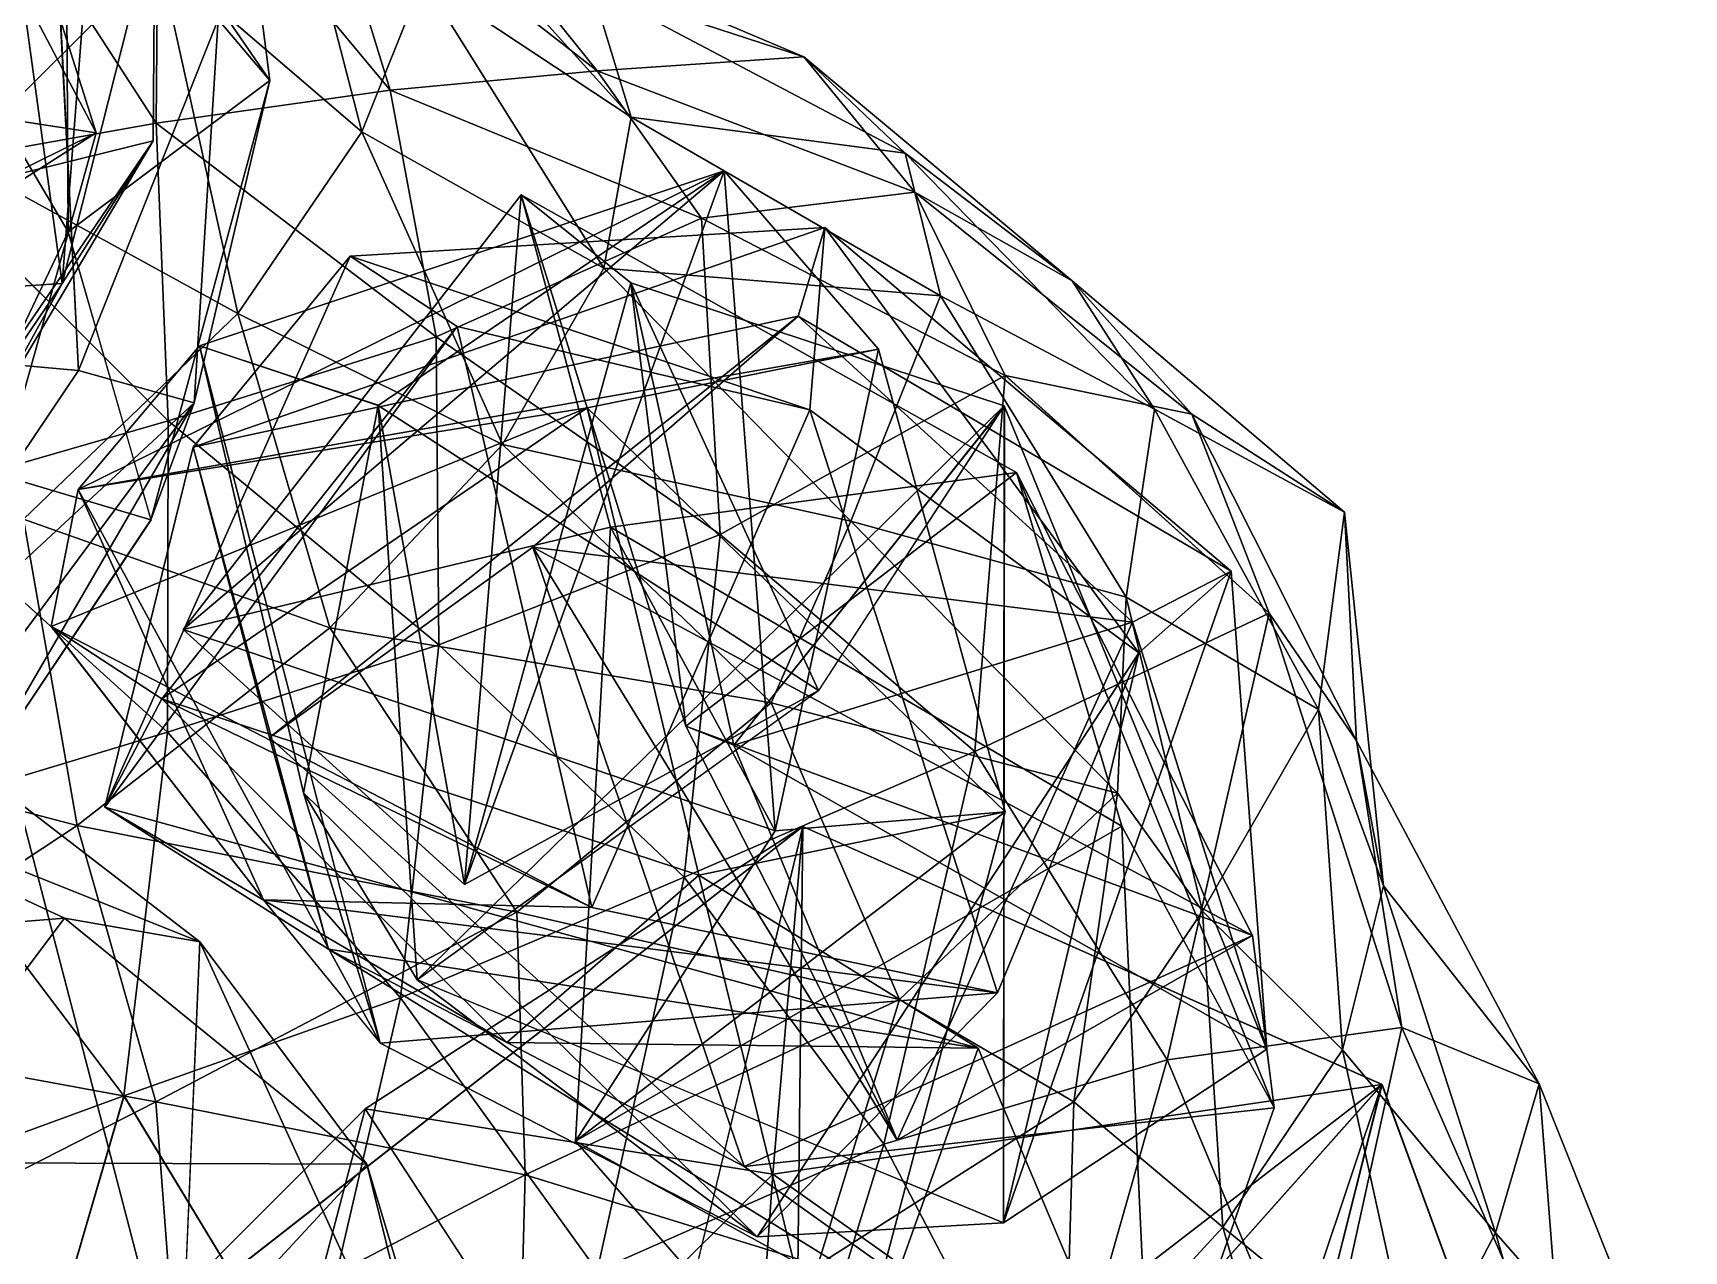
# Model space of a CAD drawing. Header units: metres. Extents: x -17 to 48, y -1 to 120.
# Drawn here: x 10.23 to 17.43, y 13.87 to 19.18 of the extents above; entities that cross this region are included whole.
import ezdxf

# ---------------------------------------------------------------- set-up
doc = ezdxf.new("R2010")
doc.units = ezdxf.units.M

msp = doc.modelspace()

# ---------------------------------------------------------------- linework, layer by layer
for points in [[(10.7788, 19.5038, -12.7508), (9.89406, 18.6265, -14.0214), (9.52728, 20.2991, -14.3151), (9.52738, 20.2992, -14.315)], [(11.663, 18.7458, -10.9038), (10.7788, 19.5038, -12.7508), (11.2715, 20.2619, -11.2894), (11.2716, 20.262, -11.2893)], [(11.9288, 19.4114, -9.46603), (11.663, 18.7458, -10.9038), (11.2715, 20.2619, -11.2894), (11.2716, 20.262, -11.2893)], [(9.70662, 18.5953, 0.589228), (10.7656, 18.7833, -0.424343), (9.8945, 20.1263, -0.518194), (9.8946, 20.1264, -0.518094)], [(10.7656, 18.7833, -0.424343), (10.7769, 20.1389, -1.74137), (9.8945, 20.1263, -0.518194), (9.8946, 20.1264, -0.518094)], [(10.7656, 18.7833, -0.424343), (11.7858, 18.9271, -1.47559), (10.7769, 20.1389, -1.74137), (10.777, 20.139, -1.74127)], [(11.7858, 18.9271, -1.47559), (11.4678, 19.9635, -3.04935), (10.7769, 20.1389, -1.74137), (10.777, 20.139, -1.74127)], [(12.6892, 19.012, -2.61044), (12.1494, 19.6826, -4.5648), (11.4678, 19.9635, -3.04935), (11.4679, 19.9636, -3.04925)], [(11.7858, 18.9271, -1.47559), (12.6892, 19.012, -2.61044), (11.4678, 19.9635, -3.04935), (11.4679, 19.9636, -3.04925)], [(12.8373, 18.8093, -7.60408), (11.9288, 19.4114, -9.46603), (11.8291, 19.9247, -7.97622), (11.8292, 19.9248, -7.97612)], [(12.6657, 19.3749, -6.05764), (12.8373, 18.8093, -7.60408), (11.8291, 19.9247, -7.97622), (11.8292, 19.9248, -7.97612)], [(12.6892, 19.012, -2.61044), (13.5907, 19.0735, -4.08239), (12.1494, 19.6826, -4.5648), (12.1495, 19.6827, -4.5647)], [(13.5907, 19.0735, -4.08239), (12.6657, 19.3749, -6.05764), (12.1494, 19.6826, -4.5648), (12.1495, 19.6827, -4.5647)], [(11.1224, 17.9548, -12.3046), (9.89406, 18.6265, -14.0214), (10.7788, 19.5038, -12.7508), (10.7789, 19.5039, -12.7507)], [(11.663, 18.7458, -10.9038), (11.1224, 17.9548, -12.3046), (10.7788, 19.5038, -12.7508), (10.7789, 19.5039, -12.7507)], [(12.7174, 18.152, -9.04979), (11.663, 18.7458, -10.9038), (11.9288, 19.4114, -9.46603), (11.9289, 19.4115, -9.46593)], [(12.8373, 18.8093, -7.60408), (12.7174, 18.152, -9.04979), (11.9288, 19.4114, -9.46603), (11.9289, 19.4115, -9.46593)], [(14.0319, 18.6527, -5.66017), (12.8373, 18.8093, -7.60408), (12.6657, 19.3749, -6.05764), (12.6658, 19.375, -6.05754)], [(13.5907, 19.0735, -4.08239), (14.0319, 18.6527, -5.66017), (12.6657, 19.3749, -6.05764), (12.6658, 19.375, -6.05754)], [(13.1439, 18.3702, -0.726793), (12.6892, 19.012, -2.61044), (11.7858, 18.9271, -1.47559), (11.7859, 18.9272, -1.47549)], [(14.0744, 18.4836, -1.93019), (13.5907, 19.0735, -4.08239), (12.6892, 19.012, -2.61044), (12.6893, 19.0121, -2.61034)], [(13.1439, 18.3702, -0.726793), (14.0744, 18.4836, -1.93019), (12.6892, 19.012, -2.61044), (12.6893, 19.0121, -2.61034)], [(14.0744, 18.4836, -1.93019), (14.7602, 18.097, -3.57469), (13.5907, 19.0735, -4.08239), (13.5908, 19.0736, -4.08229)], [(14.7602, 18.097, -3.57469), (14.0319, 18.6527, -5.66017), (13.5907, 19.0735, -4.08239), (13.5908, 19.0736, -4.08229)], [(11.9866, 17.8529, 0.081924), (11.7858, 18.9271, -1.47559), (10.7656, 18.7833, -0.424343), (10.7657, 18.7834, -0.424243)], [(11.9866, 17.8529, 0.081924), (13.1439, 18.3702, -0.726793), (11.7858, 18.9271, -1.47559), (11.7859, 18.9272, -1.47549)], [(14.1857, 18.0309, -7.29893), (12.7174, 18.152, -9.04979), (12.8373, 18.8093, -7.60408), (12.8374, 18.8094, -7.60398)], [(14.0319, 18.6527, -5.66017), (14.1857, 18.0309, -7.29893), (12.8373, 18.8093, -7.60408), (12.8374, 18.8094, -7.60398)], [(10.8179, 17.4859, 0.930137), (10.7656, 18.7833, -0.424343), (9.70662, 18.5953, 0.589228), (9.70672, 18.5954, 0.589328)], [(10.8179, 17.4859, 0.930137), (11.9866, 17.8529, 0.081924), (10.7656, 18.7833, -0.424343), (10.7657, 18.7834, -0.424243)], [(12.2766, 17.3829, -10.4254), (11.1224, 17.9548, -12.3046), (11.663, 18.7458, -10.9038), (11.6631, 18.7459, -10.9037)], [(12.7174, 18.152, -9.04979), (12.2766, 17.3829, -10.4254), (11.663, 18.7458, -10.9038), (11.6631, 18.7459, -10.9037)], [(15.1193, 17.5371, -5.21046), (14.1857, 18.0309, -7.29893), (14.0319, 18.6527, -5.66017), (14.032, 18.6528, -5.66007)], [(14.7602, 18.097, -3.57469), (15.1193, 17.5371, -5.21046), (14.0319, 18.6527, -5.66017), (14.032, 18.6528, -5.66007)], [(9.6784, 17.1578, 1.79391), (10.8179, 17.4859, 0.930137), (9.70662, 18.5953, 0.589228), (9.70672, 18.5954, 0.589328)], [(11.1224, 17.9548, -12.3046), (10.1865, 17.0574, -13.4926), (9.89406, 18.6265, -14.0214), (9.89416, 18.6266, -14.0213)], [(14.4684, 17.6846, 0.058033), (14.0744, 18.4836, -1.93019), (13.1439, 18.3702, -0.726793), (13.144, 18.3703, -0.726693)], [(15.2816, 17.5149, -1.30275), (14.7602, 18.097, -3.57469), (14.0744, 18.4836, -1.93019), (14.0745, 18.4837, -1.93009)], [(14.4684, 17.6846, 0.058033), (15.2816, 17.5149, -1.30275), (14.0744, 18.4836, -1.93019), (14.0745, 18.4837, -1.93009)], [(13.2258, 16.991, 0.724218), (13.1439, 18.3702, -0.726793), (11.9866, 17.8529, 0.081924), (11.9867, 17.853, 0.082024)], [(13.2258, 16.991, 0.724218), (14.4684, 17.6846, 0.058033), (13.1439, 18.3702, -0.726793), (13.144, 18.3703, -0.726693)], [(13.7949, 17.049, -8.74374), (12.2766, 17.3829, -10.4254), (12.7174, 18.152, -9.04979), (12.7175, 18.1521, -9.04969)], [(14.1857, 18.0309, -7.29893), (13.7949, 17.049, -8.74374), (12.7174, 18.152, -9.04979), (12.7175, 18.1521, -9.04969)], [(15.2816, 17.5149, -1.30275), (15.9486, 17.0884, -3.00417), (14.7602, 18.097, -3.57469), (14.7603, 18.0971, -3.57459)], [(15.9486, 17.0884, -3.00417), (15.1193, 17.5371, -5.21046), (14.7602, 18.097, -3.57469), (14.7603, 18.0971, -3.57459)], [(14.9965, 16.7173, -6.84039), (13.7949, 17.049, -8.74374), (14.1857, 18.0309, -7.29893), (14.1858, 18.031, -7.29883)], [(15.1193, 17.5371, -5.21046), (14.9965, 16.7173, -6.84039), (14.1857, 18.0309, -7.29893), (14.1858, 18.031, -7.29883)], [(11.5236, 16.5836, -11.6881), (10.1865, 17.0574, -13.4926), (11.1224, 17.9548, -12.3046), (11.1225, 17.9549, -12.3045)], [(12.2766, 17.3829, -10.4254), (11.5236, 16.5836, -11.6881), (11.1224, 17.9548, -12.3046), (11.1225, 17.9549, -12.3045)], [(11.9983, 16.5097, 1.44702), (11.9866, 17.8529, 0.081924), (10.8179, 17.4859, 0.930137), (10.818, 17.486, 0.930237)], [(11.9983, 16.5097, 1.44702), (13.2258, 16.991, 0.724218), (11.9866, 17.8529, 0.081924), (11.9867, 17.853, 0.082024)], [(14.3357, 16.0453, 1.50164), (14.4684, 17.6846, 0.058033), (13.2258, 16.991, 0.724218), (13.2259, 16.9911, 0.724318)], [(14.3357, 16.0453, 1.50164), (15.6195, 16.6474, 0.802477), (14.4684, 17.6846, 0.058033), (14.4685, 17.6847, 0.058133)], [(15.6195, 16.6474, 0.802477), (15.2816, 17.5149, -1.30275), (14.4684, 17.6846, 0.058033), (14.4685, 17.6847, 0.058133)], [(15.8346, 16.2275, -4.68083), (14.9965, 16.7173, -6.84039), (15.1193, 17.5371, -5.21046), (15.1194, 17.5372, -5.21036)], [(15.9486, 17.0884, -3.00417), (15.8346, 16.2275, -4.68083), (15.1193, 17.5371, -5.21046), (15.1194, 17.5372, -5.21036)], [(16.001, 16.0911, -0.799874), (15.9486, 17.0884, -3.00417), (15.2816, 17.5149, -1.30275), (15.2817, 17.515, -1.30265)], [(15.6195, 16.6474, 0.802477), (16.001, 16.0911, -0.799874), (15.2816, 17.5149, -1.30275), (15.2817, 17.515, -1.30265)], [(10.8155, 16.1299, 2.21005), (10.8179, 17.4859, 0.930137), (9.6784, 17.1578, 1.79391), (9.6785, 17.1579, 1.79401)], [(10.8155, 16.1299, 2.21005), (11.9983, 16.5097, 1.44702), (10.8179, 17.4859, 0.930137), (10.818, 17.486, 0.930237)], [(13.4482, 16.2577, -10.2971), (11.5236, 16.5836, -11.6881), (12.2766, 17.3829, -10.4254), (12.2767, 17.383, -10.4253)], [(13.7949, 17.049, -8.74374), (13.4482, 16.2577, -10.2971), (12.2766, 17.3829, -10.4254), (12.2767, 17.383, -10.4253)], [(9.68217, 15.7874, 3.07765), (10.8155, 16.1299, 2.21005), (9.6784, 17.1578, 1.79391), (9.6785, 17.1579, 1.79401)], [(16.118, 15.4602, -2.52896), (15.8346, 16.2275, -4.68083), (15.9486, 17.0884, -3.00417), (15.9487, 17.0885, -3.00407)], [(16.001, 16.0911, -0.799874), (16.118, 15.4602, -2.52896), (15.9486, 17.0884, -3.00417), (15.9487, 17.0885, -3.00407)], [(10.4208, 15.7219, -12.7226), (8.92521, 16.1127, -14.4085), (10.1865, 17.0574, -13.4926), (10.1866, 17.0575, -13.4925)], [(11.5236, 16.5836, -11.6881), (10.4208, 15.7219, -12.7226), (10.1865, 17.0574, -13.4926), (10.1866, 17.0575, -13.4925)], [(14.958, 15.8641, -8.33203), (13.4482, 16.2577, -10.2971), (13.7949, 17.049, -8.74374), (13.795, 17.0491, -8.74364)], [(14.9965, 16.7173, -6.84039), (14.958, 15.8641, -8.33203), (13.7949, 17.049, -8.74374), (13.795, 17.0491, -8.74364)], [(13.0686, 15.4969, 2.11542), (13.2258, 16.991, 0.724218), (11.9983, 16.5097, 1.44702), (11.9984, 16.5098, 1.44712)], [(13.0686, 15.4969, 2.11542), (14.3357, 16.0453, 1.50164), (13.2258, 16.991, 0.724218), (13.2259, 16.9911, 0.724318)], [(15.3293, 15.3489, -6.20061), (14.958, 15.8641, -8.33203), (14.9965, 16.7173, -6.84039), (14.9966, 16.7174, -6.84029)], [(15.8346, 16.2275, -4.68083), (15.3293, 15.3489, -6.20061), (14.9965, 16.7173, -6.84039), (14.9966, 16.7174, -6.84029)], [(15.1749, 14.7008, 2.07052), (15.6195, 16.6474, 0.802477), (14.3357, 16.0453, 1.50164), (14.3358, 16.0454, 1.50174)], [(15.1749, 14.7008, 2.07052), (16.1985, 14.8416, 0.980667), (15.6195, 16.6474, 0.802477), (15.6196, 16.6475, 0.802577)], [(16.1985, 14.8416, 0.980667), (16.001, 16.0911, -0.799874), (15.6195, 16.6474, 0.802477), (15.6196, 16.6475, 0.802577)], [(12.3386, 15.3441, -11.3761), (10.4208, 15.7219, -12.7226), (11.5236, 16.5836, -11.6881), (11.5237, 16.5837, -11.688)], [(13.4482, 16.2577, -10.2971), (12.3386, 15.3441, -11.3761), (11.5236, 16.5836, -11.6881), (11.5237, 16.5837, -11.688)], [(11.8316, 14.9716, 2.59053), (11.9983, 16.5097, 1.44702), (10.8155, 16.1299, 2.21005), (10.8156, 16.13, 2.21015)], [(11.8316, 14.9716, 2.59053), (13.0686, 15.4969, 2.11542), (11.9983, 16.5097, 1.44702), (11.9984, 16.5098, 1.44712)], [(14.0072, 14.9638, -9.72494), (12.3386, 15.3441, -11.3761), (13.4482, 16.2577, -10.2971), (13.4483, 16.2578, -10.297)], [(14.958, 15.8641, -8.33203), (14.0072, 14.9638, -9.72494), (13.4482, 16.2577, -10.2971), (13.4483, 16.2578, -10.297)], [(15.939, 14.745, -4.06828), (15.3293, 15.3489, -6.20061), (15.8346, 16.2275, -4.68083), (15.8347, 16.2276, -4.68073)], [(16.118, 15.4602, -2.52896), (15.939, 14.745, -4.06828), (15.8346, 16.2275, -4.68083), (15.8347, 16.2276, -4.68073)], [(10.6254, 14.5445, 3.18277), (10.8155, 16.1299, 2.21005), (9.68217, 15.7874, 3.07765), (9.68227, 15.7875, 3.07775)], [(10.6254, 14.5445, 3.18277), (11.8316, 14.9716, 2.59053), (10.8155, 16.1299, 2.21005), (10.8156, 16.13, 2.21015)], [(10.4208, 15.7219, -12.7226), (9.0676, 14.8301, -13.4667), (8.92521, 16.1127, -14.4085), (8.92531, 16.1128, -14.4084)], [(16.797, 14.5968, -0.391529), (16.118, 15.4602, -2.52896), (16.001, 16.0911, -0.799874), (16.0011, 16.0912, -0.799774)], [(16.1985, 14.8416, 0.980667), (16.797, 14.5968, -0.391529), (16.001, 16.0911, -0.799874), (16.0011, 16.0912, -0.799774)], [(13.9394, 14.3337, 2.85389), (14.3357, 16.0453, 1.50164), (13.0686, 15.4969, 2.11542), (13.0687, 15.497, 2.11552)], [(13.9394, 14.3337, 2.85389), (15.1749, 14.7008, 2.07052), (14.3357, 16.0453, 1.50164), (14.3358, 16.0454, 1.50174)], [(14.7677, 14.5182, -7.5471), (14.0072, 14.9638, -9.72494), (14.958, 15.8641, -8.33203), (14.9581, 15.8642, -8.33193)], [(15.3293, 15.3489, -6.20061), (14.7677, 14.5182, -7.5471), (14.958, 15.8641, -8.33203), (14.9581, 15.8642, -8.33193)], [(9.37962, 14.0888, 3.91064), (10.6254, 14.5445, 3.18277), (9.68217, 15.7874, 3.07765), (9.68227, 15.7875, 3.07775)], [(10.7646, 14.5178, -11.9245), (9.0676, 14.8301, -13.4667), (10.4208, 15.7219, -12.7226), (10.4209, 15.722, -12.7225)], [(12.3386, 15.3441, -11.3761), (10.7646, 14.5178, -11.9245), (10.4208, 15.7219, -12.7226), (10.4209, 15.722, -12.7225)], [(12.6883, 13.7818, 3.18352), (13.0686, 15.4969, 2.11542), (11.8316, 14.9716, 2.59053), (11.8317, 14.9717, 2.59063)], [(12.6883, 13.7818, 3.18352), (13.9394, 14.3337, 2.85389), (13.0686, 15.4969, 2.11542), (13.0687, 15.497, 2.11552)], [(16.6063, 13.9472, -2.05341), (15.939, 14.745, -4.06828), (16.118, 15.4602, -2.52896), (16.1181, 15.4603, -2.52886)], [(16.797, 14.5968, -0.391529), (16.6063, 13.9472, -2.05341), (16.118, 15.4602, -2.52896), (16.1181, 15.4603, -2.52886)], [(12.3755, 14.1994, -10.3462), (10.7646, 14.5178, -11.9245), (12.3386, 15.3441, -11.3761), (12.3387, 15.3442, -11.376)], [(14.0072, 14.9638, -9.72494), (12.3755, 14.1994, -10.3462), (12.3386, 15.3441, -11.3761), (12.3387, 15.3442, -11.376)], [(15.417, 13.9715, -5.54286), (14.7677, 14.5182, -7.5471), (15.3293, 15.3489, -6.20061), (15.3294, 15.349, -6.20051)], [(15.939, 14.745, -4.06828), (15.417, 13.9715, -5.54286), (15.3293, 15.3489, -6.20061), (15.3294, 15.349, -6.20051)], [(11.426, 13.2225, 3.36676), (11.8316, 14.9716, 2.59053), (10.6254, 14.5445, 3.18277), (10.6255, 14.5446, 3.18287)], [(11.426, 13.2225, 3.36676), (12.6883, 13.7818, 3.18352), (11.8316, 14.9716, 2.59053), (11.8317, 14.9717, 2.59063)], [(13.652, 13.8066, -8.59914), (12.3755, 14.1994, -10.3462), (14.0072, 14.9638, -9.72494), (14.0073, 14.9639, -9.72484)], [(14.7677, 14.5182, -7.5471), (13.652, 13.8066, -8.59914), (14.0072, 14.9638, -9.72494), (14.0073, 14.9639, -9.72484)], [(15.8254, 13.1482, 2.46359), (16.1985, 14.8416, 0.980667), (15.1749, 14.7008, 2.07052), (15.175, 14.7009, 2.07062)], [(15.8254, 13.1482, 2.46359), (16.9034, 13.2291, 1.38883), (16.1985, 14.8416, 0.980667), (16.1986, 14.8417, 0.980767)], [(16.9034, 13.2291, 1.38883), (16.797, 14.5968, -0.391529), (16.1985, 14.8416, 0.980667), (16.1986, 14.8417, 0.980767)], [(10.7646, 14.5178, -11.9245), (9.21856, 13.7301, -12.4059), (9.0676, 14.8301, -13.4667), (9.0677, 14.8302, -13.4666)], [(14.6724, 12.9334, 3.38673), (15.1749, 14.7008, 2.07052), (13.9394, 14.3337, 2.85389), (13.9395, 14.3338, 2.85399)], [(14.6724, 12.9334, 3.38673), (15.8254, 13.1482, 2.46359), (15.1749, 14.7008, 2.07052), (15.175, 14.7009, 2.07062)], [(16.2602, 13.2843, -3.59743), (15.417, 13.9715, -5.54286), (15.939, 14.745, -4.06828), (15.9391, 14.7451, -4.06818)], [(16.6063, 13.9472, -2.05341), (16.2602, 13.2843, -3.59743), (15.939, 14.745, -4.06828), (15.9391, 14.7451, -4.06818)], [(10.0978, 12.7369, 3.62072), (10.6254, 14.5445, 3.18277), (9.37962, 14.0888, 3.91064), (9.37972, 14.0889, 3.91074)], [(10.0978, 12.7369, 3.62072), (11.426, 13.2225, 3.36676), (10.6254, 14.5445, 3.18277), (10.6255, 14.5446, 3.18287)], [(17.4286, 13.016, 0.008934), (16.6063, 13.9472, -2.05341), (16.797, 14.5968, -0.391529), (16.7971, 14.5969, -0.391429)], [(16.9034, 13.2291, 1.38883), (17.4286, 13.016, 0.008934), (16.797, 14.5968, -0.391529), (16.7971, 14.5969, -0.391429)], [(10.8481, 13.4021, -10.9087), (9.21856, 13.7301, -12.4059), (10.7646, 14.5178, -11.9245), (10.7647, 14.5179, -11.9244)], [(12.3755, 14.1994, -10.3462), (10.8481, 13.4021, -10.9087), (10.7646, 14.5178, -11.9245), (10.7647, 14.5179, -11.9244)], [(14.7293, 13.2237, -6.80813), (13.652, 13.8066, -8.59914), (14.7677, 14.5182, -7.5471), (14.7678, 14.5183, -7.547)], [(15.417, 13.9715, -5.54286), (14.7293, 13.2237, -6.80813), (14.7677, 14.5182, -7.5471), (14.7678, 14.5183, -7.547)], [(13.3732, 12.5037, 3.91845), (13.9394, 14.3337, 2.85389), (12.6883, 13.7818, 3.18352), (12.6884, 13.7819, 3.18362)], [(13.3732, 12.5037, 3.91845), (14.6724, 12.9334, 3.38673), (13.9394, 14.3337, 2.85389), (13.9395, 14.3338, 2.85399)], [(12.3429, 12.9894, -9.3896), (10.8481, 13.4021, -10.9087), (12.3755, 14.1994, -10.3462), (12.3756, 14.1995, -10.3461)], [(13.652, 13.8066, -8.59914), (12.3429, 12.9894, -9.3896), (12.3755, 14.1994, -10.3462), (12.3756, 14.1995, -10.3461)], [(15.8197, 12.5839, -5.09859), (14.7293, 13.2237, -6.80813), (15.417, 13.9715, -5.54286), (15.4171, 13.9716, -5.54276)], [(16.2602, 13.2843, -3.59743), (15.8197, 12.5839, -5.09859), (15.417, 13.9715, -5.54286), (15.4171, 13.9716, -5.54276)], [(17.0428, 12.4488, -1.67836), (16.2602, 13.2843, -3.59743), (16.6063, 13.9472, -2.05341), (16.6064, 13.9473, -2.05331)], [(17.4286, 13.016, 0.008934), (17.0428, 12.4488, -1.67836), (16.6063, 13.9472, -2.05341), (16.6064, 13.9473, -2.05331)]]:
    msp.add_3dface(points)
at = {"layer": '11'}
for points in [[(11.0778, 20.3995, -9.73682), (11.2614, 18.9697, -10.2764), (10.3707, 20.2676, -12.1441), (10.3708, 20.2677, -12.144)], [(11.0778, 20.3995, -9.73682), (11.0359, 19.2352, -8.56745), (11.2614, 18.9697, -10.2764), (11.2615, 18.9698, -10.2763)], [(10.3823, 18.3098, -12.4803), (9.66432, 19.5277, -13.3874), (10.3707, 20.2676, -12.1441), (10.3708, 20.2677, -12.144)], [(10.3823, 18.3098, -12.4803), (10.3707, 20.2676, -12.1441), (11.2614, 18.9697, -10.2764), (11.2615, 18.9698, -10.2763)], [(8.3808, 18.5104, -5.94208), (10.3274, 19.646, -7.04407), (8.8545, 19.7153, -5.63206), (8.8546, 19.7154, -5.63196)], [(8.3808, 18.5104, -5.94208), (9.67702, 17.7729, -6.90415), (10.3274, 19.646, -7.04407), (10.3275, 19.6461, -7.04397)], [(10.4266, 17.706, -7.85002), (10.3274, 19.646, -7.04407), (9.67702, 17.7729, -6.90415), (9.67712, 17.773, -6.90405)], [(10.4266, 17.706, -7.85002), (11.0359, 19.2352, -8.56745), (10.3274, 19.646, -7.04407), (10.3275, 19.6461, -7.04397)], [(10.3823, 18.3098, -12.4803), (9.90242, 17.3049, -13.0526), (9.66432, 19.5277, -13.3874), (9.66442, 19.5278, -13.3873)], [(10.4266, 17.706, -7.85002), (10.9318, 17.5644, -9.55797), (11.0359, 19.2352, -8.56745), (11.036, 19.2353, -8.56735)], [(10.9318, 17.5644, -9.55797), (11.2614, 18.9697, -10.2764), (11.0359, 19.2352, -8.56745), (11.036, 19.2353, -8.56735)], [(10.3823, 18.3098, -12.4803), (11.2614, 18.9697, -10.2764), (10.7431, 17.0547, -11.1302), (10.7432, 17.0548, -11.1301)], [(10.9318, 17.5644, -9.55797), (10.7431, 17.0547, -11.1302), (11.2614, 18.9697, -10.2764), (11.2615, 18.9698, -10.2763)], [(10.3823, 18.3098, -12.4803), (10.7431, 17.0547, -11.1302), (9.90242, 17.3049, -13.0526), (9.90252, 17.305, -13.0525)], [(9.33939, 16.0899, -8.22787), (10.4266, 17.706, -7.85002), (9.67702, 17.7729, -6.90415), (9.67712, 17.773, -6.90405)], [(9.33939, 16.0899, -8.22787), (10.9318, 17.5644, -9.55797), (10.4266, 17.706, -7.85002), (10.4267, 17.7061, -7.84992)], [(9.33939, 16.0899, -8.22787), (9.52893, 15.676, -9.20907), (10.9318, 17.5644, -9.55797), (10.9319, 17.5645, -9.55787)], [(9.90391, 15.7975, -10.9623), (10.9318, 17.5644, -9.55797), (9.52893, 15.676, -9.20907), (9.52903, 15.6761, -9.20897)], [(9.90391, 15.7975, -10.9623), (10.7431, 17.0547, -11.1302), (10.9318, 17.5644, -9.55797), (10.9319, 17.5645, -9.55787)], [(9.90391, 15.7975, -10.9623), (9.90242, 17.3049, -13.0526), (10.7431, 17.0547, -11.1302), (10.7432, 17.0548, -11.1301)]]:
    msp.add_3dface(points, dxfattribs=at)
at = {"layer": '16'}
for points in [[(10.3551, 18.0844, -3.71195), (10.5538, 20.6336, -3.91515), (10.1904, 19.2934, -2.20277), (10.1905, 19.2935, -2.20267)], [(10.7598, 19.6811, -4.84972), (10.5538, 20.6336, -3.91515), (10.3551, 18.0844, -3.71195), (10.3552, 18.0845, -3.71185)], [(10.7598, 19.6811, -4.84972), (8.3972, 18.1277, -5.46185), (9.13164, 20.3395, -4.94286), (9.13174, 20.3396, -4.94276)], [(10.5038, 18.7423, -3.26428), (8.87711, 17.9378, -5.34782), (9.73215, 20.2041, -4.27064), (9.73225, 20.2042, -4.27054)], [(10.5038, 18.7423, -3.26428), (9.73215, 20.2041, -4.27064), (10.1439, 19.8803, -2.69185), (10.144, 19.8804, -2.69175)], [(10.5038, 18.7423, -3.26428), (10.1439, 19.8803, -2.69185), (8.04375, 19.1181, -2.41085), (8.04385, 19.1182, -2.41075)], [(10.7598, 19.6811, -4.84972), (10.7523, 18.7066, -5.61856), (8.3972, 18.1277, -5.46185), (8.3973, 18.1278, -5.46175)], [(10.7598, 19.6811, -4.84972), (10.3551, 18.0844, -3.71195), (10.7523, 18.7066, -5.61856), (10.7524, 18.7067, -5.61846)], [(10.3551, 18.0844, -3.71195), (10.1904, 19.2934, -2.20277), (9.22582, 18.0122, -2.15977), (9.22592, 18.0123, -2.15967)], [(10.5038, 18.7423, -3.26428), (8.04375, 19.1181, -2.41085), (9.40276, 18.042, -1.67247), (9.40286, 18.0421, -1.67237)], [(10.5038, 18.7423, -3.26428), (10.1584, 17.5009, -3.41541), (8.87711, 17.9378, -5.34782), (8.87721, 17.9379, -5.34772)], [(10.5038, 18.7423, -3.26428), (9.40276, 18.042, -1.67247), (10.1584, 17.5009, -3.41541), (10.1585, 17.501, -3.41531)], [(8.3972, 18.1277, -5.46185), (10.7523, 18.7066, -5.61856), (9.63019, 17.0597, -4.61809), (9.63029, 17.0598, -4.61799)], [(9.97086, 17.3896, -6.20394), (9.63019, 17.0597, -4.61809), (10.7523, 18.7066, -5.61856), (10.7524, 18.7067, -5.61846)], [(10.3551, 18.0844, -3.71195), (9.97086, 17.3896, -6.20394), (10.7523, 18.7066, -5.61856), (10.7524, 18.7067, -5.61846)], [(10.3551, 18.0844, -3.71195), (9.22582, 18.0122, -2.15977), (9.50193, 16.8255, -4.02938), (9.50203, 16.8256, -4.02928)], [(10.3551, 18.0844, -3.71195), (9.50193, 16.8255, -4.02938), (9.97086, 17.3896, -6.20394), (9.97096, 17.3897, -6.20384)]]:
    msp.add_3dface(points, dxfattribs=at)
at = {"layer": '23'}
for points in [[(10.3662, 15.3182, -7.41839), (7.76933, 15.1098, -8.03022), (8.43568, 16.2229, -4.9005), (8.43578, 16.223, -4.9004)], [(10.9566, 15.216, -4.6867), (8.43568, 16.2229, -4.9005), (10.1658, 15.8247, -2.97571), (10.1659, 15.8248, -2.97561)], [(10.3662, 15.3182, -7.41839), (8.43568, 16.2229, -4.9005), (10.9566, 15.216, -4.6867), (10.9567, 15.2161, -4.6866)], [(10.8681, 13.1296, -3.22852), (10.1658, 15.8247, -2.97571), (7.98926, 13.9363, -2.62825), (7.98936, 13.9364, -2.62815)], [(10.9566, 15.216, -4.6867), (10.1658, 15.8247, -2.97571), (10.8681, 13.1296, -3.22852), (10.8682, 13.1297, -3.22842)], [(10.3662, 15.3182, -7.41839), (9.56388, 14.2541, -9.47892), (7.76933, 15.1098, -8.03022), (7.76943, 15.1099, -8.03012)], [(10.3662, 15.3182, -7.41839), (11.6845, 14.2458, -7.03383), (9.56388, 14.2541, -9.47892), (9.56398, 14.2542, -9.47882)], [(10.3662, 15.3182, -7.41839), (10.9566, 15.216, -4.6867), (11.6845, 14.2458, -7.03383), (11.6846, 14.2459, -7.03373)], [(10.9566, 15.216, -4.6867), (10.8681, 13.1296, -3.22852), (12.2336, 12.4213, -5.29288), (12.2337, 12.4214, -5.29278)], [(10.9566, 15.216, -4.6867), (12.2336, 12.4213, -5.29288), (11.6845, 14.2458, -7.03383), (11.6846, 14.2459, -7.03373)], [(10.2668, 12.7154, -10.0123), (7.77332, 12.7462, -10.4597), (9.56388, 14.2541, -9.47892), (9.56398, 14.2542, -9.47882)], [(10.2668, 12.7154, -10.0123), (9.56388, 14.2541, -9.47892), (11.6845, 14.2458, -7.03383), (11.6846, 14.2459, -7.03373)], [(10.2668, 12.7154, -10.0123), (11.6845, 14.2458, -7.03383), (12.217, 12.0923, -7.84654), (12.2171, 12.0924, -7.84644)], [(12.217, 12.0923, -7.84654), (11.6845, 14.2458, -7.03383), (12.2336, 12.4213, -5.29288), (12.2337, 12.4214, -5.29278)], [(7.92477, 10.9987, -2.58326), (10.366, 11.4349, -3.17489), (7.98926, 13.9363, -2.62825), (7.98936, 13.9364, -2.62815)], [(10.8681, 13.1296, -3.22852), (7.98926, 13.9363, -2.62825), (10.366, 11.4349, -3.17489), (10.3661, 11.435, -3.17479)]]:
    msp.add_3dface(points, dxfattribs=at)
at = {"layer": '24'}
for points in [[(13.9159, 17.7994, -6.50643), (10.4251, 17.187, -6.30073), (13.2433, 18.5755, -5.05536), (13.2434, 18.5756, -5.05526)], [(10.9543, 17.8135, -4.69996), (13.2433, 18.5755, -5.05536), (10.4251, 17.187, -6.30073), (10.4252, 17.1871, -6.30063)], [(10.8832, 16.5764, -4.63574), (13.4648, 15.6998, -5.04539), (13.2433, 18.5755, -5.05536), (13.2434, 18.5756, -5.05526)], [(10.8832, 16.5764, -4.63574), (13.2433, 18.5755, -5.05536), (12.1099, 15.4656, -3.91021), (12.11, 15.4657, -3.91011)], [(10.9543, 17.8135, -4.69996), (11.7335, 17.5539, -2.77454), (13.2433, 18.5755, -5.05536), (13.2434, 18.5756, -5.05526)], [(11.7335, 17.5539, -2.77454), (12.1099, 15.4656, -3.91021), (13.2433, 18.5755, -5.05536), (13.2434, 18.5756, -5.05526)], [(13.9159, 17.7994, -6.50643), (13.2433, 18.5755, -5.05536), (13.4648, 15.6998, -5.04539), (13.4649, 15.6999, -5.04529)], [(10.8832, 16.5764, -4.63574), (12.1099, 15.4656, -3.91021), (12.3579, 18.4711, -3.67639), (12.358, 18.4712, -3.67629)], [(12.7466, 17.0222, -6.4255), (10.8832, 16.5764, -4.63574), (12.3579, 18.4711, -3.67639), (12.358, 18.4712, -3.67629)], [(12.3579, 18.4711, -3.67639), (12.1099, 15.4656, -3.91021), (12.8363, 18.088, -1.38699), (12.8364, 18.0881, -1.38689)], [(13.0762, 16.1557, -3.00465), (14.5183, 17.2616, -4.50149), (12.3579, 18.4711, -3.67639), (12.358, 18.4712, -3.67629)], [(13.0762, 16.1557, -3.00465), (12.3579, 18.4711, -3.67639), (12.8363, 18.088, -1.38699), (12.8364, 18.0881, -1.38689)], [(12.7466, 17.0222, -6.4255), (12.3579, 18.4711, -3.67639), (14.5183, 17.2616, -4.50149), (14.5184, 17.2617, -4.50139)], [(11.6122, 18.2043, -5.49549), (10.9265, 17.3715, -3.97376), (13.682, 18.3295, -3.90227), (13.6821, 18.3296, -3.90217)], [(13.5657, 17.9424, -1.50442), (13.682, 18.3295, -3.90227), (10.9265, 17.3715, -3.97376), (10.9266, 17.3716, -3.97366)], [(11.6122, 18.2043, -5.49549), (13.682, 18.3295, -3.90227), (13.6169, 17.5343, -6.98946), (13.617, 17.5344, -6.98936)], [(13.5657, 17.9424, -1.50442), (15.4538, 16.8305, -2.83064), (13.682, 18.3295, -3.90227), (13.6821, 18.3296, -3.90217)], [(15.0516, 16.4754, -5.0864), (13.6169, 17.5343, -6.98946), (13.682, 18.3295, -3.90227), (13.6821, 18.3296, -3.90217)], [(15.0516, 16.4754, -5.0864), (13.682, 18.3295, -3.90227), (15.4538, 16.8305, -2.83064), (15.4539, 16.8306, -2.83054)], [(11.6122, 18.2043, -5.49549), (12.0781, 17.8969, -8.31189), (10.5424, 15.8021, -7.22614), (10.5425, 15.8022, -7.22604)], [(11.6122, 18.2043, -5.49549), (10.5424, 15.8021, -7.22614), (10.9265, 17.3715, -3.97376), (10.9266, 17.3716, -3.97366)], [(11.6122, 18.2043, -5.49549), (13.6169, 17.5343, -6.98946), (12.0781, 17.8969, -8.31189), (12.0782, 17.897, -8.31179)], [(13.6549, 16.3114, -3.81379), (12.8363, 18.088, -1.38699), (12.1099, 15.4656, -3.91021), (12.11, 15.4657, -3.91011)], [(13.2852, 16.0728, 0.184274), (13.0762, 16.1557, -3.00465), (12.8363, 18.088, -1.38699), (12.8364, 18.0881, -1.38689)], [(13.2852, 16.0728, 0.184274), (12.8363, 18.088, -1.38699), (14.4646, 17.5513, -1.90802), (14.4647, 17.5514, -1.90792)], [(14.4646, 17.5513, -1.90802), (12.8363, 18.088, -1.38699), (13.6549, 16.3114, -3.81379), (13.655, 16.3115, -3.81369)], [(13.5657, 17.9424, -1.50442), (10.9265, 17.3715, -3.97376), (11.2605, 16.1056, -2.4894), (11.2606, 16.1057, -2.4893)], [(13.5657, 17.9424, -1.50442), (11.2605, 16.1056, -2.4894), (12.4084, 16.9351, -0.592961), (12.4085, 16.9352, -0.592861)], [(13.5657, 17.9424, -1.50442), (12.4084, 16.9351, -0.592961), (15.0238, 16.6084, 0.281203), (15.0239, 16.6085, 0.281303)], [(13.5657, 17.9424, -1.50442), (15.0238, 16.6084, 0.281203), (15.4538, 16.8305, -2.83064), (15.4539, 16.8306, -2.83054)], [(12.0781, 17.8969, -8.31189), (10.7903, 16.2752, -10.6148), (10.5424, 15.8021, -7.22614), (10.5425, 15.8022, -7.22604)], [(12.0781, 17.8969, -8.31189), (12.666, 15.3654, -8.40042), (10.7903, 16.2752, -10.6148), (10.7904, 16.2753, -10.6147)], [(12.0781, 17.8969, -8.31189), (13.6169, 17.5343, -6.98946), (12.666, 15.3654, -8.40042), (12.6661, 15.3655, -8.40032)], [(10.9543, 17.8135, -4.69996), (10.4251, 17.187, -6.30073), (11.7419, 14.7745, -5.04465), (11.742, 14.7746, -5.04455)], [(13.9159, 17.7994, -6.50643), (12.6447, 17.543, -8.43888), (10.4251, 17.187, -6.30073), (10.4252, 17.1871, -6.30063)], [(10.9543, 17.8135, -4.69996), (11.7419, 14.7745, -5.04465), (11.4082, 15.8644, -3.22192), (11.4083, 15.8645, -3.22182)], [(10.9543, 17.8135, -4.69996), (11.4082, 15.8644, -3.22192), (11.7335, 17.5539, -2.77454), (11.7336, 17.554, -2.77444)], [(13.9159, 17.7994, -6.50643), (14.468, 15.7824, -8.03711), (12.6447, 17.543, -8.43888), (12.6448, 17.5431, -8.43878)], [(13.9159, 17.7994, -6.50643), (13.4648, 15.6998, -5.04539), (14.468, 15.7824, -8.03711), (14.4681, 15.7825, -8.03701)], [(10.3075, 16.5906, -8.04755), (10.4251, 17.187, -6.30073), (12.6447, 17.543, -8.43888), (12.6448, 17.5431, -8.43878)], [(10.3075, 16.5906, -8.04755), (12.6447, 17.543, -8.43888), (10.7903, 16.2752, -10.6148), (10.7904, 16.2753, -10.6147)], [(13.1319, 15.5056, -9.9708), (10.7903, 16.2752, -10.6148), (12.6447, 17.543, -8.43888), (12.6448, 17.5431, -8.43878)], [(11.9037, 15.0505, -2.46305), (11.7335, 17.5539, -2.77454), (11.4082, 15.8644, -3.22192), (11.4083, 15.8645, -3.22182)], [(11.9037, 15.0505, -2.46305), (13.6549, 16.3114, -3.81379), (11.7335, 17.5539, -2.77454), (11.7336, 17.554, -2.77444)], [(11.7335, 17.5539, -2.77454), (13.6549, 16.3114, -3.81379), (12.1099, 15.4656, -3.91021), (12.11, 15.4657, -3.91011)], [(11.9037, 15.0505, -2.46305), (14.4646, 17.5513, -1.90802), (13.6549, 16.3114, -3.81379), (13.655, 16.3115, -3.81369)], [(14.4603, 13.991, -2.50664), (14.4646, 17.5513, -1.90802), (11.9037, 15.0505, -2.46305), (11.9038, 15.0506, -2.46295)], [(13.1319, 15.5056, -9.9708), (12.6447, 17.543, -8.43888), (14.468, 15.7824, -8.03711), (14.4681, 15.7825, -8.03701)], [(12.666, 15.3654, -8.40042), (13.6169, 17.5343, -6.98946), (14.4347, 14.9929, -5.7851), (14.4348, 14.993, -5.785)], [(13.2852, 16.0728, 0.184274), (14.4646, 17.5513, -1.90802), (15.609, 14.7474, -1.36952), (15.6091, 14.7475, -1.36942)], [(15.0516, 16.4754, -5.0864), (14.4347, 14.9929, -5.7851), (13.6169, 17.5343, -6.98946), (13.617, 17.5344, -6.98936)], [(14.4603, 13.991, -2.50664), (15.609, 14.7474, -1.36952), (14.4646, 17.5513, -1.90802), (14.4647, 17.5514, -1.90792)], [(11.517, 15.184, -4.78792), (10.9265, 17.3715, -3.97376), (10.5424, 15.8021, -7.22614), (10.5425, 15.8022, -7.22604)], [(11.2605, 16.1056, -2.4894), (10.9265, 17.3715, -3.97376), (11.517, 15.184, -4.78792), (11.5171, 15.1841, -4.78782)], [(14.9777, 15.72, -5.27153), (12.7466, 17.0222, -6.4255), (14.5183, 17.2616, -4.50149), (14.5184, 17.2617, -4.50139)], [(15.5466, 15.2425, -1.6508), (14.5183, 17.2616, -4.50149), (13.0762, 16.1557, -3.00465), (13.0763, 16.1558, -3.00455)], [(15.5466, 15.2425, -1.6508), (15.6418, 14.4926, -3.30623), (14.5183, 17.2616, -4.50149), (14.5184, 17.2617, -4.50139)], [(14.9777, 15.72, -5.27153), (14.5183, 17.2616, -4.50149), (15.6418, 14.4926, -3.30623), (15.6419, 14.4927, -3.30613)], [(11.2331, 15.3983, -7.33513), (10.4251, 17.187, -6.30073), (10.3075, 16.5906, -8.04755), (10.3076, 16.5907, -8.04745)], [(11.2331, 15.3983, -7.33513), (11.7419, 14.7745, -5.04465), (10.4251, 17.187, -6.30073), (10.4252, 17.1871, -6.30063)], [(12.7466, 17.0222, -6.4255), (13.4648, 15.6998, -5.04539), (10.8832, 16.5764, -4.63574), (10.8833, 16.5765, -4.63564)], [(14.9777, 15.72, -5.27153), (12.5941, 14.3462, -7.05376), (12.7466, 17.0222, -6.4255), (12.7467, 17.0223, -6.4254)], [(12.7466, 17.0222, -6.4255), (12.5941, 14.3462, -7.05376), (13.4648, 15.6998, -5.04539), (13.4649, 15.6999, -5.04529)], [(11.2605, 16.1056, -2.4894), (13.3293, 14.2359, -2.49718), (12.4084, 16.9351, -0.592961), (12.4085, 16.9352, -0.592861)], [(15.5466, 15.2425, -1.6508), (13.9973, 14.3507, -1.51529), (12.4084, 16.9351, -0.592961), (12.4085, 16.9352, -0.592861)], [(15.5466, 15.2425, -1.6508), (12.4084, 16.9351, -0.592961), (13.3293, 14.2359, -2.49718), (13.3294, 14.236, -2.49708)], [(15.0238, 16.6084, 0.281203), (12.4084, 16.9351, -0.592961), (13.9973, 14.3507, -1.51529), (13.9974, 14.3508, -1.51519)], [(14.4603, 13.991, -2.50664), (15.0516, 16.4754, -5.0864), (15.4538, 16.8305, -2.83064), (15.4539, 16.8306, -2.83054)], [(14.4603, 13.991, -2.50664), (15.4538, 16.8305, -2.83064), (15.609, 14.7474, -1.36952), (15.6091, 14.7475, -1.36942)], [(15.4538, 16.8305, -2.83064), (15.0238, 16.6084, 0.281203), (15.609, 14.7474, -1.36952), (15.6091, 14.7475, -1.36942)], [(11.2331, 15.3983, -7.33513), (10.3075, 16.5906, -8.04755), (12.666, 15.3654, -8.40042), (12.6661, 15.3655, -8.40032)], [(10.3075, 16.5906, -8.04755), (10.7903, 16.2752, -10.6148), (12.666, 15.3654, -8.40042), (12.6661, 15.3655, -8.40032)], [(13.2852, 16.0728, 0.184274), (15.609, 14.7474, -1.36952), (15.0238, 16.6084, 0.281203), (15.0239, 16.6085, 0.281303)], [(13.2852, 16.0728, 0.184274), (15.0238, 16.6084, 0.281203), (13.9973, 14.3507, -1.51529), (13.9974, 14.3508, -1.51519)], [(14.4603, 13.991, -2.50664), (13.3862, 13.9295, -3.85142), (15.0516, 16.4754, -5.0864), (15.0517, 16.4755, -5.0863)], [(15.0516, 16.4754, -5.0864), (13.3862, 13.9295, -3.85142), (14.4347, 14.9929, -5.7851), (14.4348, 14.993, -5.785)], [(12.2957, 14.7768, -8.67604), (10.5424, 15.8021, -7.22614), (10.7903, 16.2752, -10.6148), (10.7904, 16.2753, -10.6147)], [(12.2957, 14.7768, -8.67604), (10.7903, 16.2752, -10.6148), (13.1319, 15.5056, -9.9708), (13.132, 15.5057, -9.9707)], [(13.2852, 16.0728, 0.184274), (13.9973, 14.3507, -1.51529), (13.0762, 16.1557, -3.00465), (13.0763, 16.1558, -3.00455)], [(15.5466, 15.2425, -1.6508), (13.0762, 16.1557, -3.00465), (13.9973, 14.3507, -1.51529), (13.9974, 14.3508, -1.51519)], [(11.2605, 16.1056, -2.4894), (11.517, 15.184, -4.78792), (13.3293, 14.2359, -2.49718), (13.3294, 14.236, -2.49708)], [(11.7419, 14.7745, -5.04465), (13.3862, 13.9295, -3.85142), (11.4082, 15.8644, -3.22192), (11.4083, 15.8645, -3.22182)], [(11.9037, 15.0505, -2.46305), (11.4082, 15.8644, -3.22192), (13.3862, 13.9295, -3.85142), (13.3863, 13.9296, -3.85132)], [(12.2957, 14.7768, -8.67604), (14.3505, 14.7522, -7.32602), (10.5424, 15.8021, -7.22614), (10.5425, 15.8022, -7.22604)], [(11.517, 15.184, -4.78792), (10.5424, 15.8021, -7.22614), (14.3505, 14.7522, -7.32602), (14.3506, 14.7523, -7.32592)], [(12.5941, 14.3462, -7.05376), (14.468, 15.7824, -8.03711), (13.4648, 15.6998, -5.04539), (13.4649, 15.6999, -5.04529)], [(13.738, 13.0378, -7.23904), (14.468, 15.7824, -8.03711), (12.5941, 14.3462, -7.05376), (12.5942, 14.3463, -7.05366)], [(13.738, 13.0378, -7.23904), (13.1319, 15.5056, -9.9708), (14.468, 15.7824, -8.03711), (14.4681, 15.7825, -8.03701)], [(14.9777, 15.72, -5.27153), (15.1064, 12.9675, -5.21893), (12.5941, 14.3462, -7.05376), (12.5942, 14.3463, -7.05366)], [(14.9777, 15.72, -5.27153), (15.6418, 14.4926, -3.30623), (15.1064, 12.9675, -5.21893), (15.1065, 12.9676, -5.21883)], [(12.2957, 14.7768, -8.67604), (13.1319, 15.5056, -9.9708), (14.3505, 14.7522, -7.32602), (14.3506, 14.7523, -7.32592)], [(13.738, 13.0378, -7.23904), (14.3505, 14.7522, -7.32602), (13.1319, 15.5056, -9.9708), (13.132, 15.5057, -9.9707)], [(11.2331, 15.3983, -7.33513), (14.4347, 14.9929, -5.7851), (11.7419, 14.7745, -5.04465), (11.742, 14.7746, -5.04455)], [(11.2331, 15.3983, -7.33513), (12.666, 15.3654, -8.40042), (14.4347, 14.9929, -5.7851), (14.4348, 14.993, -5.785)], [(15.5466, 15.2425, -1.6508), (13.3293, 14.2359, -2.49718), (15.6418, 14.4926, -3.30623), (15.6419, 14.4927, -3.30613)], [(11.517, 15.184, -4.78792), (14.3505, 14.7522, -7.32602), (15.1064, 12.9675, -5.21893), (15.1065, 12.9676, -5.21883)], [(11.517, 15.184, -4.78792), (15.1064, 12.9675, -5.21893), (13.3293, 14.2359, -2.49718), (13.3294, 14.236, -2.49708)], [(14.4603, 13.991, -2.50664), (11.9037, 15.0505, -2.46305), (13.3862, 13.9295, -3.85142), (13.3863, 13.9296, -3.85132)], [(11.7419, 14.7745, -5.04465), (14.4347, 14.9929, -5.7851), (13.3862, 13.9295, -3.85142), (13.3863, 13.9296, -3.85132)], [(13.738, 13.0378, -7.23904), (15.1064, 12.9675, -5.21893), (14.3505, 14.7522, -7.32602), (14.3506, 14.7523, -7.32592)], [(15.6418, 14.4926, -3.30623), (13.3293, 14.2359, -2.49718), (15.1064, 12.9675, -5.21893), (15.1065, 12.9676, -5.21883)], [(13.738, 13.0378, -7.23904), (12.5941, 14.3462, -7.05376), (15.1064, 12.9675, -5.21893), (15.1065, 12.9676, -5.21883)]]:
    msp.add_3dface(points, dxfattribs=at)
at = {"layer": '26'}
for points in [[(13.586, 15.718, 0.492258), (13.5511, 12.6215, -2.03512), (11.0818, 13.7638, -2.36807), (11.0819, 13.7639, -2.36797)], [(13.586, 15.718, 0.492258), (11.0818, 13.7638, -2.36807), (12.8539, 12.6851, 0.363658), (12.854, 12.6852, 0.363758)], [(11.6774, 14.4877, 1.90378), (13.4546, 14.2032, 2.35004), (13.586, 15.718, 0.492258), (13.5861, 15.7181, 0.492358)], [(11.6774, 14.4877, 1.90378), (13.586, 15.718, 0.492258), (12.8539, 12.6851, 0.363658), (12.854, 12.6852, 0.363758)], [(13.586, 15.718, 0.492258), (13.4546, 14.2032, 2.35004), (16.1116, 14.593, -0.079925), (16.1117, 14.5931, -0.079825)], [(13.586, 15.718, 0.492258), (16.1116, 14.593, -0.079925), (13.5511, 12.6215, -2.03512), (13.5512, 12.6216, -2.03502)], [(14.8711, 13.1998, 2.4633), (16.1116, 14.593, -0.079925), (13.4546, 14.2032, 2.35004), (13.4547, 14.2033, 2.35014)], [(15.8265, 13.4563, -2.33526), (13.5511, 12.6215, -2.03512), (16.1116, 14.593, -0.079925), (16.1117, 14.5931, -0.079825)], [(14.8711, 13.1998, 2.4633), (17.0118, 12.1405, 1.12417), (16.1116, 14.593, -0.079925), (16.1117, 14.5931, -0.079825)], [(17.0118, 12.1405, 1.12417), (15.011, 11.3061, -0.767987), (16.1116, 14.593, -0.079925), (16.1117, 14.5931, -0.079825)], [(15.8265, 13.4563, -2.33526), (16.1116, 14.593, -0.079925), (15.011, 11.3061, -0.767987), (15.0111, 11.3062, -0.767887)], [(10.9468, 11.7148, 3.25185), (11.6774, 14.4877, 1.90378), (9.98811, 12.7953, 2.26448), (9.98821, 12.7954, 2.26458)], [(11.6774, 14.4877, 1.90378), (12.8539, 12.6851, 0.363658), (9.98811, 12.7953, 2.26448), (9.98821, 12.7954, 2.26458)], [(10.9468, 11.7148, 3.25185), (13.4546, 14.2032, 2.35004), (11.6774, 14.4877, 1.90378), (11.6775, 14.4878, 1.90388)], [(10.9468, 11.7148, 3.25185), (13.2651, 11.5349, 3.56106), (13.4546, 14.2032, 2.35004), (13.4547, 14.2033, 2.35014)], [(14.8711, 13.1998, 2.4633), (13.4546, 14.2032, 2.35004), (13.2651, 11.5349, 3.56106), (13.2652, 11.535, 3.56116)]]:
    msp.add_3dface(points, dxfattribs=at)

doc.saveas('drawing.dxf')
